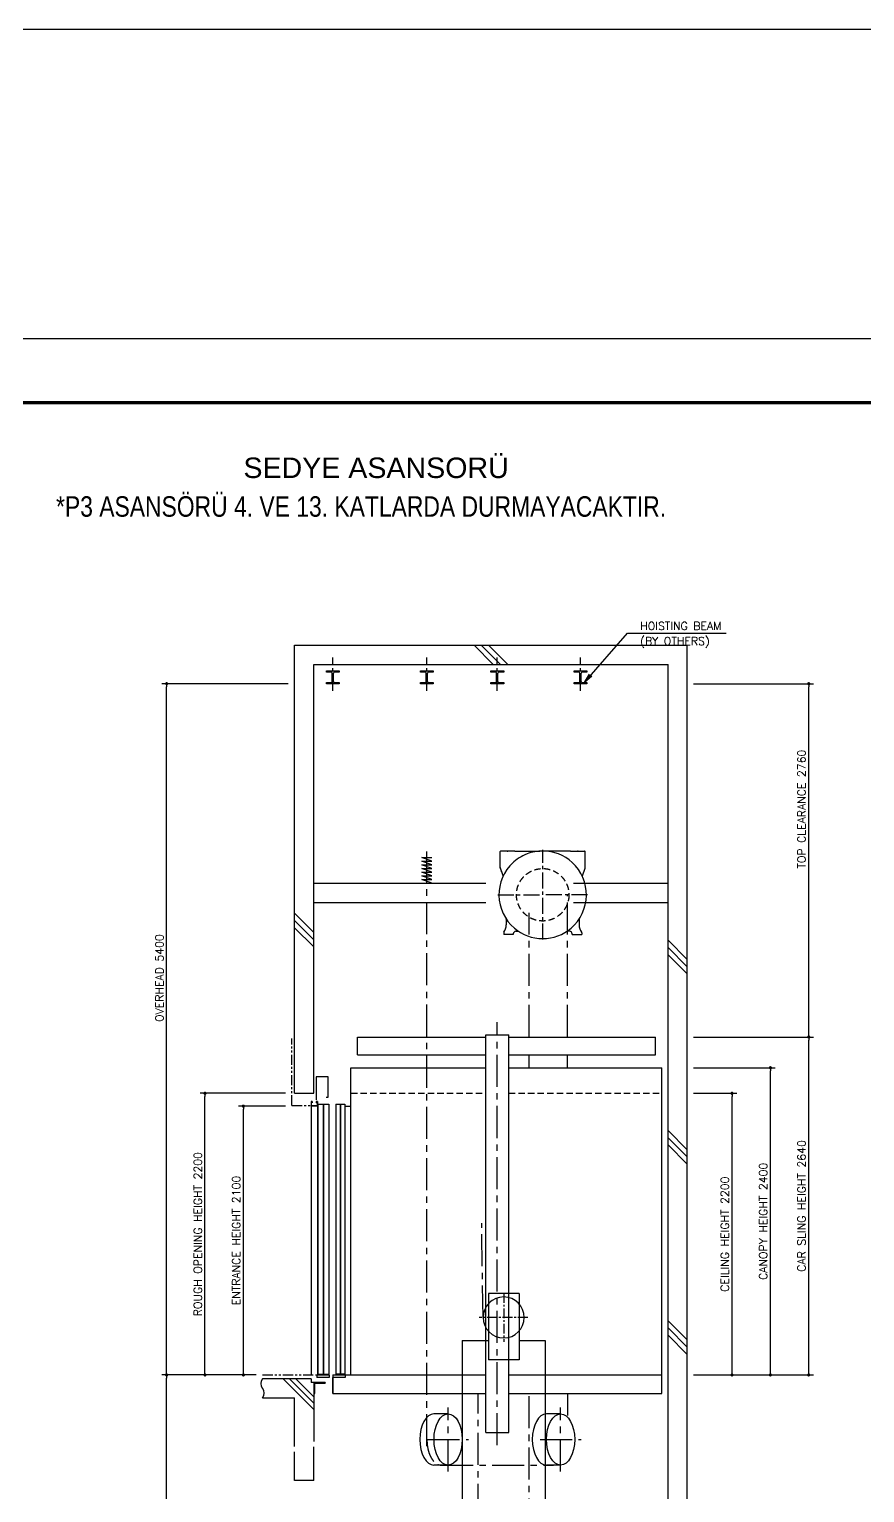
# Model space of a CAD drawing. Header units: millimetres. Extents: x -106996 to 276536, y -21995 to 37993.
# Drawn here: x -12819 to -6287, y 5985 to 17417 of the extents above; entities that cross this region are included whole.
import ezdxf

# ---------------------------------------------------------------- set-up
doc = ezdxf.new("R2010")
doc.units = ezdxf.units.MM
doc.header["$LTSCALE"] = 100
for name, pattern in [('CENTERX2', [4, 2.5, -0.5, 0.5, -0.5]), ('DASHED', [0.75, 0.5, -0.25]), ('PHANTOM2', [31.75, 15.875, -3.175, 3.175, -3.175, 3.175, -3.175])]:
    doc.linetypes.add(name, pattern=pattern)
doc.layers.get('0').update_dxf_attribs({"color": 3})
for name, color, linetype in [('BUILDING', 3, 'Continuous'), ('CAR', 6, 'Continuous'), ('CENTER-LINE', 7, 'CENTERX2'), ('CWT', 1, 'Continuous'), ('DIM', 2, 'Continuous'), ('DOOR', 7, 'Continuous'), ('FRAME', 5, 'Continuous'), ('OTHERS', 4, 'Continuous'), ('TRACTION-MACHINE', 2, 'Continuous'), ('W-DASHED-LINE', 111, 'PHANTOM2')]:
    doc.layers.add(name, color=color, linetype=linetype)
doc.styles.add('MAHAL', font='arial.ttf', dxfattribs={"width": 0.8})
doc.styles.get("Standard").update_dxf_attribs({"font": 'romans.shx', "bigfont": 'bigfont.shx'})
doc.dimstyles.new('1-50IN', dxfattribs={"dimscale": 25, "dimtxt": 2.5, "dimasz": 1, "dimexe": 1.5, "dimexo": 2, "dimgap": 1, "dimtad": 3, "dimdsep": 46, "dimtxsty": 'Standard', "dimblk1": 'DOT', "dimblk2": 'DOT', "dimsah": 1, "dimcen": 0.09, "dimclrd": 256, "dimclre": 256, "dimclrt": 256, "dimadec": 0, "dimazin": 0, "dimtfac": 1, "dimtmove": 0, "dimatfit": 3, "dimldrblk": 'DOT', "dimfxl": 0, "dimtolj": 1, "dimtzin": 0, "dimarcsym": 0})
doc.dimstyles.new('1-50IN-ARROW', dxfattribs={"dimscale": 25, "dimtxt": 2.5, "dimasz": 3, "dimexe": 1.5, "dimexo": 2, "dimgap": 1, "dimtad": 3, "dimdsep": 46, "dimtxsty": 'Standard', "dimblk1": 'OPEN', "dimblk2": 'OPEN', "dimsah": 1, "dimcen": 0.09, "dimclrd": 256, "dimclre": 256, "dimclrt": 256, "dimadec": 0, "dimazin": 0, "dimtfac": 1, "dimtmove": 0, "dimatfit": 3, "dimldrblk": 'OPEN', "dimfxl": 0, "dimtolj": 1, "dimtzin": 0, "dimarcsym": 0})

# ---------------------------------------------------------------- blocks, each defined once
blk = doc.blocks.new('SWALL2')
at = {"layer": 'BUILDING'}
for p, q in [((130, 150), (-250, 150)), ((-90, 150), (150, -90)), ((-40, 150), (150, -40)), ((10, 150), (150, 10)), ((130, 150), (130, 120)), ((150, 120), (130, 120)), ((150, 120), (150, -341)), ((240, 120), (150, 120)), ((150, 120), (150, 30)), ((240, 120), (240, 118)), ((-250, 0), (0, 0)), ((0, -380), (0, 0)), ((150, 30), (152, 30)), ((156, 106), (156, 34)), ((236, 114), (164, 114)), ((0, -645), (0, -421)), ((150, -645), (150, -382)), ((150, -645), (0, -645))]:
    blk.add_line(p, q, dxfattribs=at)
for centre, radius, start, end in [((-205, 112), 58.3, 139.986, 220.014), ((236, 118), 4, 270, 0), ((-295, 38), 58.3, 319.986, 40.014), ((152, 34), 4, 270, 0), ((164, 106), 8.5, 90, 180)]:
    blk.add_arc(centre, radius, start, end, dxfattribs=at)
blk = doc.blocks.new('SDOOR_HH2100W')
at = {"layer": 'DOOR', "ltscale": 170}
for p, q in [((-7, 2328), (-102, 2328)), ((-102, 2328), (-102, 2150)), ((-7, 2170), (-7, 2328)), ((-24, 2170), (-7, 2170)), ((-96, 0), (-96, -20)), ((0, 0), (0, -20)), ((0, -20), (-96, -20))]:
    blk.add_line(p, q, dxfattribs=at)
at = {"layer": 'DOOR'}
for p, q in [((-87, 2115), (-87, 5)), ((-87, 2115), (-47, 2115)), ((-47, 2115), (-47, 5)), ((-43, 2115), (-43, 5)), ((-43, 2115), (-3, 2115)), ((-3, 2115), (-3, 5)), ((-96, 0), (0, 0)), ((-87, 5), (-47, 5)), ((-43, 5), (-3, 5))]:
    blk.add_line(p, q, dxfattribs=at)
at = {"layer": 'OTHERS', "ltscale": 60}
for p, q in [((-141, 2135), (-141, 0)), ((-139, 2133), (-139, 2102)), ((-133, 2133), (-133, 2125)), ((-131, 2125), (-133, 2125)), ((-131, 2135), (-131, 2125)), ((-101, 2135), (-101, 2125)), ((-99, 2125), (-101, 2125))]:
    blk.add_line(p, q, dxfattribs=at)
at = {"layer": 'OTHERS', "ltscale": 150}
for p, q in [((-131, 2135), (-141, 2135)), ((-91, 2100), (-141, 2100)), ((-133, 2133), (-139, 2133)), ((-93, 2102), (-139, 2102))]:
    blk.add_line(p, q, dxfattribs=at)
at = {"layer": 'OTHERS', "ltscale": 25}
for p, q in [((-91, 2135), (-101, 2135)), ((-99, 2133), (-99, 2125)), ((-93, 2133), (-99, 2133)), ((-93, 2133), (-93, 2102)), ((-91, 2135), (-91, 0))]:
    blk.add_line(p, q, dxfattribs=at)
blk = doc.blocks.new('SDOOR2_HH2100W')
at = {"layer": 'CAR'}
for p, q in [((96, 2100), (141, 2100)), ((96, 0), (96, 2100)), ((0, -20), (0, -145))]:
    blk.add_line(p, q, dxfattribs=at)
at = {"layer": 'CAR', "ltscale": 170}
for p, q in [((0, 0), (0, -20)), ((96, 0), (96, -20)), ((96, -20), (0, -20))]:
    blk.add_line(p, q, dxfattribs=at)
at = {"layer": 'DOOR'}
for p, q in [((24, 2115), (24, 5)), ((24, 2115), (56, 2115)), ((56, 2115), (56, 5)), ((60, 2115), (60, 5)), ((60, 2115), (92, 2115)), ((92, 2115), (92, 5)), ((56, 5), (24, 5)), ((92, 5), (60, 5))]:
    blk.add_line(p, q, dxfattribs=at)
blk = doc.blocks.new('SCWT')
at = {"layer": 'CENTER-LINE'}
blk.add_line((-161, 2325), (-172, 3061), dxfattribs=at)
at = {"layer": 'CENTER-LINE', "ltscale": 0.3}
for p, q in [((0, 2515), (0, 2135)), ((186, 2325), (-191, 2325)), ((188, 2325), (-188, 2325))]:
    blk.add_line(p, q, dxfattribs=at)
at = {"layer": 'CWT'}
for p, q in [((-120, 2511), (-120, 1993)), ((120, 2511), (-120, 2511)), ((120, 2511), (120, 1993)), ((-325, 2145), (-325, 125)), ((-325, 2145), (-120, 2145)), ((120, 2145), (325, 2145)), ((325, 2145), (325, 125)), ((120, 1993), (-120, 1993)), ((-325, 125), (-25, 125)), ((-125, 125), (0, 125)), ((-115, 125), (-115, 0)), ((125, 125), (0, 125)), ((325, 125), (25, 125)), ((115, 125), (115, 0)), ((-115, 0), (115, 0))]:
    blk.add_line(p, q, dxfattribs=at)
blk.add_ellipse((0, 2325), major_axis=(161, 0), ratio=0.993892, start_param=-1.570796, end_param=4.712389, dxfattribs=at)
blk = doc.blocks.new('STR')
at = {"layer": 'CENTER-LINE', "ltscale": 0.5}
for p, q in [((0, -350), (0, 350)), ((-350, 0), (0, 0)), ((350, 0), (0, 0))]:
    blk.add_line(p, q, dxfattribs=at)
at = {"layer": 'TRACTION-MACHINE'}
for p, q in [((-332, 213), (-332, 337)), ((-218, 342), (-327, 342)), ((-218, 342), (-22, 342)), ((218, 342), (22, 342)), ((218, 342), (327, 342)), ((332, 213), (332, 337)), ((-310, 149), (-331, 207)), ((310, 149), (331, 207)), ((-285, -191), (-285, -235)), ((285, -191), (285, -235)), ((-305, -296), (-305, -311)), ((-230, -311), (-305, -311)), ((-230, -305), (-230, -311)), ((-210, -285), (-189, -285)), ((210, -285), (189, -285)), ((230, -311), (230, -305)), ((230, -311), (305, -311)), ((305, -296), (305, -311))]:
    blk.add_line(p, q, dxfattribs=at)
at = {"layer": 'TRACTION-MACHINE', "linetype": 'DASHED'}
blk.add_circle((0, 0), 205, dxfattribs=at)
at = {"layer": 'TRACTION-MACHINE'}
for centre, radius, start, end in [((0, 0), 342, 132.6278, 229.5778), ((-327, 337), 5, 90, 180), ((0, 0), 342, 111.028, 134.2131), ((0, 0), 342, 90, 111.028), ((0, 0), 342, 47.3722, 90), ((0, 0), 342, 310.4222, 47.3722), ((327, 337), 5, 0, 90), ((-312, 213), 20, 180, 200), ((-314, 147), 5, 334.9535, 20), ((314, 147), 5, 160, 205.0465), ((312, 213), 20, 340, 0), ((-290, -191), 5, 0, 33.3076), ((290, -191), 5, 146.6924, 180), ((-300, -296), 5, 144.0494, 180), ((-385, -234), 100, 324.0494, 0), ((-210, -305), 20, 90, 180), ((0, 0), 342, 229.5778, 270), ((0, 0), 342, 270, 310.4222), ((210, -305), 20, 0, 90), ((385, -234), 100, 180, 215.9506), ((300, -296), 5, 0, 35.9506)]:
    blk.add_arc(centre, radius, start, end, dxfattribs=at)
for p in [(-275, 342), (275, 342), (-332, 210), (-322, 182)]:
    blk.add_point(p, dxfattribs=at)
blk = doc.blocks.new('CIR1')
at = {"layer": 'OTHERS'}
blk.add_circle((0, 0), 200, dxfattribs=at)
blk = doc.blocks.new('CIR2')
at = {"layer": 'OTHERS'}
blk.add_arc((0, 0), 200, 90, 270, dxfattribs=at)
blk = doc.blocks.new('CIR3')
at = {"layer": 'CENTER-LINE'}
blk.add_arc((0, 0), 200, 180, 270, dxfattribs=at)
blk = doc.blocks.new('SHB1')
at = {"layer": 'CENTER-LINE', "ltscale": 0.5}
blk.add_line((0, -55), (0, 204), dxfattribs=at)
at = {"layer": 'OTHERS'}
for p, q in [((-50, 100), (50, 100)), ((-50, 90), (-50, 100)), ((-12, 90), (-50, 90)), ((-50, 10), (-12, 10)), ((-50, 0), (-50, 10)), ((50, 0), (-50, 0)), ((-5, 17), (-5, 83)), ((5, 17), (5, 83)), ((50, 90), (12, 90)), ((12, 10), (50, 10)), ((50, 100), (50, 90)), ((50, 10), (50, 0))]:
    blk.add_line(p, q, dxfattribs=at)
for centre, start, end in [((-12, 83), 0, 90), ((-12, 17), 270, 0), ((12, 83), 90, 180), ((12, 17), 180, 270)]:
    blk.add_arc(centre, 7, start, end, dxfattribs=at)
blk = doc.blocks.new('_OPEN')
at = {"color": 0, "linetype": 'ByBlock'}
for p, q in [((-1, 0.17), (0, 0)), ((0, 0), (-1, -0.17)), ((0, 0), (-1, 0))]:
    blk.add_line(p, q, dxfattribs=at)
blk = doc.blocks.new('SSP')
at = {"layer": 'OTHERS', "linetype": 'Continuous'}
for p, q in [((39, 172), (-39, 201)), ((-39, 201), (39, 201)), ((39, 143), (-39, 172)), ((-39, 172), (39, 172)), ((39, 115), (-39, 143)), ((-39, 143), (39, 143)), ((39, 86), (-39, 115)), ((-39, 115), (39, 115)), ((39, 57), (-39, 86)), ((-39, 86), (39, 86)), ((39, 29), (-39, 57)), ((-39, 57), (39, 57)), ((39, 0), (-39, 29)), ((-39, 29), (39, 29))]:
    blk.add_line(p, q, dxfattribs=at)
blk = doc.blocks.new('_DOT')
at = {"color": 0, "linetype": 'ByBlock'}
blk.add_line((-0.5, 0), (-1, 0), dxfattribs=at)
at = {"color": 0, "linetype": 'ByBlock', "const_width": 0.5}
blk.add_lwpolyline([(-0.25, 0, 1), (0.25, 0, 1)], format="xyb", close=True, dxfattribs=at)
blk = doc.blocks.new('*D140')
at = {"layer": 'DEFPOINTS', "color": 0, "transparency": 16777216}
for p in [(-11745, 6905), (-10995, 6905), (-10995, 3280)]:
    blk.add_point(p, dxfattribs=at)
at = {"layer": 'DIM', "lineweight": -2, "transparency": 16777216}
for p, q in [((-11045, 6905), (-11782, 6905)), ((-11745, 3305), (-11745, 6880)), ((-11045, 3280), (-11782, 3280))]:
    blk.add_line(p, q, dxfattribs=at)
at = {"layer": 'DIM', "lineweight": -2, "transparency": 16777216, "xscale": 25, "yscale": 25, "zscale": 25}
for p, rotation in [((-11745, 6905), 90), ((-11745, 3280), 270)]:
    blk.add_blockref('_DOT', p, dxfattribs=dict(at, rotation=rotation))
at = {"layer": 'DIM', "transparency": 16777216, "insert": (-11801, 5093), "char_height": 62.5, "attachment_point": 5, "rotation": 90}
blk.add_mtext('\\A1;TRAVEL {\\Fromans,bigfont|c162;7}3000', dxfattribs=at)
blk = doc.blocks.new('*D141')
at = {"layer": 'DEFPOINTS', "color": 0, "transparency": 16777216}
for p in [(-11145, 9005), (-10765, 9005), (-10995, 6905)]:
    blk.add_point(p, dxfattribs=at)
at = {"layer": 'DIM', "lineweight": -2, "transparency": 16777216}
for p, q in [((-10815, 9005), (-11182, 9005)), ((-11145, 6930), (-11145, 8980)), ((-11045, 6905), (-11182, 6905))]:
    blk.add_line(p, q, dxfattribs=at)
at = {"layer": 'DIM', "lineweight": -2, "transparency": 16777216, "xscale": 25, "yscale": 25, "zscale": 25}
for p, rotation in [((-11145, 9005), 90), ((-11145, 6905), 270)]:
    blk.add_blockref('_DOT', p, dxfattribs=dict(at, rotation=rotation))
at = {"layer": 'DIM', "transparency": 16777216, "insert": (-11201, 7955), "char_height": 62.5, "attachment_point": 5, "rotation": 90}
blk.add_mtext('\\A1;ENTRANCE HEIGHT 2100', dxfattribs=at)
blk = doc.blocks.new('*D142')
at = {"layer": 'DEFPOINTS', "color": 0, "transparency": 16777216}
for p in [(-11445, 9105), (-10765, 9105), (-10995, 6905)]:
    blk.add_point(p, dxfattribs=at)
at = {"layer": 'DIM', "lineweight": -2, "transparency": 16777216}
for p, q in [((-10815, 9105), (-11482, 9105)), ((-11445, 6930), (-11445, 9080)), ((-11045, 6905), (-11482, 6905))]:
    blk.add_line(p, q, dxfattribs=at)
at = {"layer": 'DIM', "lineweight": -2, "transparency": 16777216, "xscale": 25, "yscale": 25, "zscale": 25}
for p, rotation in [((-11445, 9105), 90), ((-11445, 6905), 270)]:
    blk.add_blockref('_DOT', p, dxfattribs=dict(at, rotation=rotation))
at = {"layer": 'DIM', "transparency": 16777216, "insert": (-11501, 8005), "char_height": 62.5, "attachment_point": 5, "rotation": 90}
blk.add_mtext('\\A1;ROUGH OPENING HEIGHT 2200', dxfattribs=at)
blk = doc.blocks.new('*D143')
at = {"layer": 'DEFPOINTS', "color": 0, "transparency": 16777216}
for p in [(-11745, 12305), (-10745, 12305), (-10995, 6905)]:
    blk.add_point(p, dxfattribs=at)
at = {"layer": 'DIM', "lineweight": -2, "transparency": 16777216}
for p, q in [((-10795, 12305), (-11782, 12305)), ((-11745, 6930), (-11745, 12280)), ((-11045, 6905), (-11782, 6905))]:
    blk.add_line(p, q, dxfattribs=at)
at = {"layer": 'DIM', "lineweight": -2, "transparency": 16777216, "xscale": 25, "yscale": 25, "zscale": 25}
for p, rotation in [((-11745, 12305), 90), ((-11745, 6905), 270)]:
    blk.add_blockref('_DOT', p, dxfattribs=dict(at, rotation=rotation))
at = {"layer": 'DIM', "transparency": 16777216, "insert": (-11801, 10005), "char_height": 62.5, "attachment_point": 5, "rotation": 90}
blk.add_mtext('\\A1;OVERHEAD 5400', dxfattribs=at)
blk = doc.blocks.new('*D144')
at = {"layer": 'DEFPOINTS', "color": 0, "transparency": 16777216}
for p in [(-7675, 9105), (-7325, 9105), (-7675, 6905)]:
    blk.add_point(p, dxfattribs=at)
at = {"layer": 'DIM', "lineweight": -2, "transparency": 16777216}
for p, q in [((-7625, 9105), (-7287, 9105)), ((-7325, 6930), (-7325, 9080)), ((-7625, 6905), (-7287, 6905))]:
    blk.add_line(p, q, dxfattribs=at)
at = {"layer": 'DIM', "lineweight": -2, "transparency": 16777216, "xscale": 25, "yscale": 25, "zscale": 25}
for p, rotation in [((-7325, 9105), 90), ((-7325, 6905), 270)]:
    blk.add_blockref('_DOT', p, dxfattribs=dict(at, rotation=rotation))
at = {"layer": 'DIM', "transparency": 16777216, "insert": (-7381, 8005), "char_height": 62.5, "attachment_point": 5, "rotation": 90}
blk.add_mtext('\\A1;CEILING HEIGHT 2200', dxfattribs=at)
blk = doc.blocks.new('*D145')
at = {"layer": 'DEFPOINTS', "color": 0, "transparency": 16777216}
for p in [(-7675, 9305), (-7025, 9305), (-7675, 6905)]:
    blk.add_point(p, dxfattribs=at)
at = {"layer": 'DIM', "lineweight": -2, "transparency": 16777216}
for p, q in [((-7625, 9305), (-6987, 9305)), ((-7025, 6930), (-7025, 9280)), ((-7625, 6905), (-6987, 6905))]:
    blk.add_line(p, q, dxfattribs=at)
at = {"layer": 'DIM', "lineweight": -2, "transparency": 16777216, "xscale": 25, "yscale": 25, "zscale": 25}
for p, rotation in [((-7025, 9305), 90), ((-7025, 6905), 270)]:
    blk.add_blockref('_DOT', p, dxfattribs=dict(at, rotation=rotation))
at = {"layer": 'DIM', "transparency": 16777216, "insert": (-7081, 8105), "char_height": 62.5, "attachment_point": 5, "rotation": 90}
blk.add_mtext('\\A1;CANOPY HEIGHT 2400', dxfattribs=at)
blk = doc.blocks.new('*D146')
at = {"layer": 'DEFPOINTS', "color": 0, "transparency": 16777216}
for p in [(-7675, 9545), (-6725, 9545), (-7675, 6905)]:
    blk.add_point(p, dxfattribs=at)
at = {"layer": 'DIM', "lineweight": -2, "transparency": 16777216}
for p, q in [((-7625, 9545), (-6687, 9545)), ((-6725, 6930), (-6725, 9520)), ((-7625, 6905), (-6687, 6905))]:
    blk.add_line(p, q, dxfattribs=at)
at = {"layer": 'DIM', "lineweight": -2, "transparency": 16777216, "xscale": 25, "yscale": 25, "zscale": 25}
for p, rotation in [((-6725, 9545), 90), ((-6725, 6905), 270)]:
    blk.add_blockref('_DOT', p, dxfattribs=dict(at, rotation=rotation))
at = {"layer": 'DIM', "transparency": 16777216, "insert": (-6781, 8225), "char_height": 62.5, "attachment_point": 5, "rotation": 90}
blk.add_mtext('\\A1;CAR SLING HEIGHT 2640', dxfattribs=at)
blk = doc.blocks.new('*D147')
at = {"layer": 'DEFPOINTS', "color": 0, "transparency": 16777216}
for p in [(-7675, 12305), (-6725, 12305), (-7675, 9545)]:
    blk.add_point(p, dxfattribs=at)
at = {"layer": 'DIM', "lineweight": -2, "transparency": 16777216}
for p, q in [((-7625, 12305), (-6687, 12305)), ((-6725, 9570), (-6725, 12280)), ((-7625, 9545), (-6687, 9545))]:
    blk.add_line(p, q, dxfattribs=at)
at = {"layer": 'DIM', "lineweight": -2, "transparency": 16777216, "xscale": 25, "yscale": 25, "zscale": 25}
for p, rotation in [((-6725, 12305), 90), ((-6725, 9545), 270)]:
    blk.add_blockref('_DOT', p, dxfattribs=dict(at, rotation=rotation))
at = {"layer": 'DIM', "transparency": 16777216, "insert": (-6781, 11325), "char_height": 62.5, "attachment_point": 5, "rotation": 90}
blk.add_mtext('\\A1;TOP CLEARANCE 2760', dxfattribs=at)
blk = doc.blocks.new('SHB2')
at = {"layer": 'CENTER-LINE', "ltscale": 0.5}
blk.add_line((0, -55), (0, 204), dxfattribs=at)
at = {"layer": 'OTHERS'}
for p, q in [((-50, 100), (50, 100)), ((-50, 90), (-50, 100)), ((-12, 90), (-50, 90)), ((-50, 10), (-12, 10)), ((-50, 0), (-50, 10)), ((50, 0), (-50, 0)), ((-5, 17), (-5, 83)), ((5, 17), (5, 83)), ((50, 90), (12, 90)), ((12, 10), (50, 10)), ((50, 100), (50, 90)), ((50, 10), (50, 0))]:
    blk.add_line(p, q, dxfattribs=at)
for centre, start, end in [((-12, 83), 0, 90), ((-12, 17), 270, 0), ((12, 83), 90, 180), ((12, 17), 180, 270)]:
    blk.add_arc(centre, 7, start, end, dxfattribs=at)
at = {"layer": 'DIM', "char_height": 62.5, "attachment_point": 4}
for s, insert in [('HOISTING BEAM', (467, 451)), ('(BY OTHERS)', (467, 322))]:
    blk.add_mtext(s, dxfattribs=dict(at, insert=insert))
at = {"layer": 'DIM', "annotation_type": 0, "has_hookline": 1, "hookline_direction": 0, "text_width": 671}
blk.add_leader([(31, 10), (367, 395), (442, 395)], dimstyle='1-50IN-ARROW', dxfattribs=at)

msp = doc.modelspace()

# ---------------------------------------------------------------- linework, layer by layer
at = {"color": 1}
msp.add_lwpolyline([(-96046.149708, 17417.2504019), (276536.0041229, 17417.2504019), (276536.0041229, -21995.3976347), (-96046.149708, -21995.3976347)], close=True, dxfattribs=at)
at = {"layer": 'BUILDING'}
for p, q in [((-10745, 9105.0000094), (-10745, 12605.0000094)), ((-10745, 12605.0000094), (-7675, 12605.0000094)), ((-9191.57, 12455.0000094), (-9341.57, 12605.0000094)), ((-9135, 12455.0000094), (-9285, 12605.0000094)), ((-9078.43, 12455.0000094), (-9228.43, 12605.0000094)), ((-7675, 5752.2200094), (-7675, 12605.0000094)), ((-10595, 9105.0000094), (-10595, 12455.0000094)), ((-10595, 12455.0000094), (-7825, 12455.0000094)), ((-7825, 5711.5600094), (-7825, 12455.0000094)), ((-10745, 10511.5700094), (-10595, 10361.5700094)), ((-10745, 10455.0000094), (-10595, 10305.0000094)), ((-10745, 10398.4300094), (-10595, 10248.4300094)), ((-7825, 10300.7100094), (-7675, 10150.7100094)), ((-7825, 10244.1400094), (-7675, 10094.1400094)), ((-7825, 10187.5700094), (-7675, 10037.5700094)), ((-10745, 9105.0000094), (-10595, 9105.0000094)), ((-7825, 8814.8500094), (-7675, 8664.8500094)), ((-7825, 8758.2800094), (-7675, 8608.2800094)), ((-7825, 8701.7100094), (-7675, 8551.7100094)), ((-7825, 7328.9900094), (-7675, 7178.9900094)), ((-7825, 7272.4200094), (-7675, 7122.4200094)), ((-7825, 7215.8500094), (-7675, 7065.8500094))]:
    msp.add_line(p, q, dxfattribs=at)
at = {"layer": 'CAR'}
for p, q in [((-10254, 9545.0000094), (-9250, 9545.0000094)), ((-10254, 9405.0000094), (-10254, 9545.0000094)), ((-9250, 6456.0000094), (-9250, 9562.0000094)), ((-9250, 9562.0000094), (-9070, 9562.0000094)), ((-9070, 6456.0000094), (-9070, 9562.0000094)), ((-9070, 9545.0000094), (-7924, 9545.0000094)), ((-7924, 9405.0000094), (-7924, 9545.0000094)), ((-10254, 9405.0000094), (-9250, 9405.0000094)), ((-9070, 9405.0000094), (-7924, 9405.0000094)), ((-10304, 9305.0000094), (-9250, 9305.0000094)), ((-10304, 6905.0000094), (-10304, 9305.0000094)), ((-9070, 9305.0000094), (-7874, 9305.0000094)), ((-7874, 6760.0000094), (-7874, 9305.0000094)), ((-10445, 6905.0000094), (-9250, 6905.0000094)), ((-10445, 6760.0000094), (-10445, 6885.0000094)), ((-9070, 6905.0000094), (-7874, 6905.0000094)), ((-10445, 6760.0000094), (-9250, 6760.0000094)), ((-9070, 6760.0000094), (-7874, 6760.0000094)), ((-9250, 6456.0000094), (-9070, 6456.0000094))]:
    msp.add_line(p, q, dxfattribs=at)
at = {"layer": 'CAR', "linetype": 'DASHED'}
for p, q in [((-10304, 9105.0000094), (-9250, 9105.0000094)), ((-9070, 9105.0000094), (-7874, 9105.0000094))]:
    msp.add_line(p, q, dxfattribs=at)
at = {"layer": 'CENTER-LINE'}
for p, q in [((-9710, 6349.0000094), (-9710, 10993.0000094)), ((-8610, 9545.0000094), (-8610, 10656.0000094)), ((-8910, 9545.0000094), (-8910, 10514.7000094)), ((-9160, 6356.0000094), (-9160, 9662.0000094)), ((-8910, 9305.0000094), (-8910, 9405.0000094)), ((-8610, 9305.0000094), (-8610, 9405.0000094)), ((-9310, 5804.0700094), (-9310, 6760.0000094)), ((-8910, 5689.0200094), (-8910, 6760.0000094)), ((-8610, 6760.0000094), (-8610, 6588.0000094)), ((-9544.1621239, 6151.0000094), (-9544.1621239, 6651.0000094)), ((-8664.9294093, 6151.0000094), (-8664.9294093, 6651.0000094)), ((-9704.5457666, 6401.0000094), (-9383.7784811, 6401.0000094)), ((-8825.3130521, 6401.0000094), (-8504.5457666, 6401.0000094)), ((-9599.6163573, 6201.0000094), (-8720.3836427, 6201.0000094))]:
    msp.add_line(p, q, dxfattribs=at)
at = {"layer": 'DEFPOINTS'}
msp.add_lwpolyline([(-21000, 0.0000094), (0, 0.0000094), (0, 15000.0000094), (-21000, 15000.0000094)], close=True, dxfattribs=at)
at = {"layer": 'FRAME', "const_width": 25}
msp.add_lwpolyline([(-20500, 500.0000094), (-500, 500.0000094), (-500, 14500.0000094), (-20500, 14500.0000094)], close=True, dxfattribs=at)
at = {"layer": 'OTHERS'}
for p, q in [((-10595, 10747.0000094), (-9250.86, 10747.0000094)), ((-8564.11, 10747.0000094), (-7825, 10747.0000094)), ((-10595, 10597.0000094), (-9250.86, 10597.0000094)), ((-8564.11, 10597.0000094), (-7825, 10597.0000094)), ((-9544.1621239, 6601.0000094), (-9655.0705907, 6601.0000094)), ((-8664.9294093, 6601.0000094), (-8775.8378761, 6601.0000094)), ((-9544.1621239, 6201.0000094), (-9655.0705907, 6201.0000094)), ((-8664.9294093, 6201.0000094), (-8775.8378761, 6201.0000094))]:
    msp.add_line(p, q, dxfattribs=at)
at = {"layer": 'W-DASHED-LINE', "ltscale": 0.05}
for p, q in [((-10765, 9010.0000094), (-10765, 9533.2500094)), ((-10765, 9010.0000094), (-10616, 9010.0000094)), ((-10995, 6905.0000094), (-10571, 6905.0000094))]:
    msp.add_line(p, q, dxfattribs=at)

# ---------------------------------------------------------------- block references
at = {"layer": 'BUILDING'}
msp.add_blockref('SWALL2', (-10745, 6725.0000094), dxfattribs=at)
at = {"layer": 'CWT'}
msp.add_blockref('SCWT', (-9110, 5029.0000094), dxfattribs=at)
at = {"layer": 'DOOR'}
for name, p in [('SDOOR_HH2100W', (-10475, 6905.0000094)), ('SDOOR2_HH2100W', (-10445, 6905.0000094))]:
    msp.add_blockref(name, p, dxfattribs=at)
at = {"layer": 'OTHERS'}
for name, p in [('SHB2', (-8510, 12305.0000094)), ('SHB1', (-10445, 12305.0000094)), ('SHB1', (-9710, 12305.0000094)), ('SHB1', (-9160, 12305.0000094)), ('SSP', (-9710, 10747.0000094))]:
    msp.add_blockref(name, p, dxfattribs=at)
at = {"layer": 'OTHERS', "xscale": 0.551918213656127}
for name, p in [('CIR2', (-9655.0705907, 6401.0000094)), ('CIR1', (-9544.1621239, 6401.0000094)), ('CIR2', (-8775.8378761, 6401.0000094)), ('CIR1', (-8664.9294093, 6401.0000094)), ('CIR3', (-9599.6163573, 6401.0000094))]:
    msp.add_blockref(name, p, dxfattribs=at)
at = {"layer": 'TRACTION-MACHINE'}
msp.add_blockref('STR', (-8804.98, 10656.0000094), dxfattribs=at)

# ---------------------------------------------------------------- texts
at = {"color": 2, "style": 'MAHAL'}
msp.add_text('SEDYE ASANSORÜ', height=160, dxfattribs=at).set_placement((-11144.5226591, 13911.5351695))
at = {"color": 2, "insert": (-12609.3850765, 13769.2265959), "char_height": 160, "width": 13982.845205, "attachment_point": 1, "style": 'MAHAL'}
msp.add_mtext('*P3 ASANSÖRÜ 4. VE 13. KATLARDA DURMAYACAKTIR.', dxfattribs=at)

# ---------------------------------------------------------------- dimensions: what is measured, and where the dimension line sits
at = {"layer": 'DIM'}
for base, p1, p2, text, picture, middle in [((-11745, 12305.0000094), (-10995, 6905.0000094), (-10745, 12305.0000094), 'OVERHEAD <>', '*D143', (-11745, 10005.0000094)), ((-6725, 12305.0000094), (-7675, 9545.0000094), (-7675, 12305.0000094), 'TOP CLEARANCE <>', '*D147', (-6725, 11325.0000094)), ((-6725, 9545.0000094), (-7675, 6905.0000094), (-7675, 9545.0000094), 'CAR SLING HEIGHT <>', '*D146', (-6725, 8225.0000094)), ((-7025, 9305.0000094), (-7675, 6905.0000094), (-7675, 9305.0000094), 'CANOPY HEIGHT <>', '*D145', (-7025, 8105.0000094)), ((-11445, 9105.0000094), (-10995, 6905.0000094), (-10765, 9105.0000094), 'ROUGH OPENING HEIGHT <>', '*D142', (-11445, 8005.0000094)), ((-7325, 9105.0000094), (-7675, 6905.0000094), (-7675, 9105.0000094), 'CEILING HEIGHT <>', '*D144', (-7325, 8005.0000094)), ((-11145, 9005.0000094), (-10995, 6905.0000094), (-10765, 9005.0000094), 'ENTRANCE HEIGHT <>', '*D141', (-11145, 7955.0000094)), ((-11745, 6905.0000094), (-10995, 3280.0000094), (-10995, 6905.0000094), 'TRAVEL {\\Fromans,bigfont|c162;7}3000', '*D140', (-11745, 5092.5000094))]:
    dim = msp.add_linear_dim(base=base, p1=p1, p2=p2, angle=90, text=text, dimstyle='1-50IN', override={"dimpost": '\\X'}, dxfattribs=at)
    dim.commit()
    dim.dimension.update_dxf_attribs({"geometry": picture, "text_midpoint": middle, "dimtype": 160})

doc.saveas('drawing.dxf')
